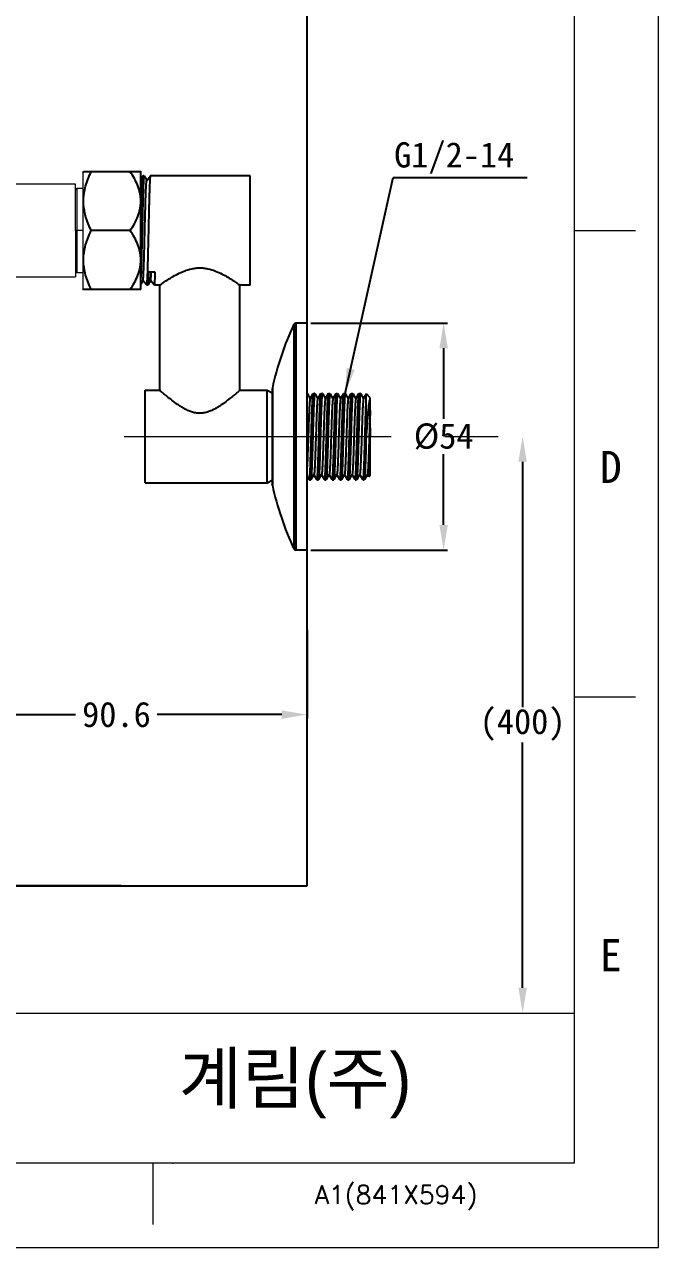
# Model space of a CAD drawing. Header units: millimetres. Extents: x 765 to 1606, y 133 to 728.
# Drawn here: x 1455.6 to 1606.3, y 133 to 423.9 of the extents above; entities that cross this region are included whole.
import ezdxf

# ---------------------------------------------------------------- set-up
doc = ezdxf.new("R2010")
doc.units = ezdxf.units.MM
doc.linetypes.add('CENTERX2', pattern=[101.6, 63.5, -12.7, 12.7, -12.7])
for name, color, linetype, lineweight in [('CENTER', 1, 'CENTERX2', 15), ('DIM', 3, 'Continuous', 9), ('FORM', 7, 'Continuous', 13)]:
    doc.layers.add(name, color=color, linetype=linetype, lineweight=lineweight)
doc.layers.add('TEXT', color=2, linetype='Continuous')
doc.layers.add('벽', color=2, linetype='Continuous')
doc.styles.add('ROMANS', font='romans')
doc.dimstyles.new('겸용-샤워욕조용1', dxfattribs={"dimscale": 0.6, "dimtxt": 10, "dimasz": 10, "dimexe": 1.5, "dimexo": 1.5, "dimgap": 2, "dimtad": 0, "dimtih": 1, "dimtoh": 1, "dimdec": 1, "dimdsep": 46, "dimtxsty": 'Standard', "dimcen": 2.5, "dimclrd": 5, "dimclre": 5, "dimclrt": 5, "dimadec": 1, "dimazin": 2, "dimtfac": 1, "dimtdec": 1, "dimtmove": 0, "dimatfit": 3, "dimfxl": 1.25, "dimarcsym": 0})

# ---------------------------------------------------------------- blocks, each defined once
blk = doc.blocks.new('*D34')
at = {"layer": 'Defpoints', "color": 0, "lineweight": 18, "transparency": 16777216}
for p in [(1522.81, 352.91), (1522.81, 298.91), (1555.27, 298.91)]:
    blk.add_point(p, dxfattribs=at)
at = {"layer": 'DIM', "color": 5, "lineweight": -2, "transparency": 16777216}
for p, q in [((1523.71, 352.91), (1556.17, 352.91)), ((1555.27, 346.91), (1555.27, 330.11)), ((1555.27, 304.91), (1555.27, 321.71)), ((1523.71, 298.91), (1556.17, 298.91))]:
    blk.add_line(p, q, dxfattribs=at)
at = {"layer": 'DIM', "color": 5, "lineweight": 18, "transparency": 16777216}
for points in [[(1554.27, 346.91), (1556.27, 346.91), (1555.27, 352.91)], [(1554.27, 304.91), (1556.27, 304.91), (1555.27, 298.91)]]:
    blk.add_solid(points, dxfattribs=at)
at = {"layer": 'DIM', "color": 5, "transparency": 16777216, "insert": (1555.27, 325.91), "char_height": 6, "attachment_point": 5}
blk.add_mtext('%%C54', dxfattribs=at)
blk = doc.blocks.new('*D77')
at = {"layer": 'Defpoints', "color": 0, "lineweight": 18, "transparency": 16777216}
for p in [(1432.21, 280.83), (1522.81, 280.83), (1522.81, 259.79)]:
    blk.add_point(p, dxfattribs=at)
at = {"layer": 'DIM', "color": 5, "lineweight": -2, "transparency": 16777216}
for p, q in [((1432.21, 279.93), (1432.21, 258.89)), ((1522.81, 279.93), (1522.81, 258.89)), ((1438.21, 259.79), (1467.81, 259.79)), ((1516.81, 259.79), (1487.21, 259.79))]:
    blk.add_line(p, q, dxfattribs=at)
at = {"layer": 'DIM', "color": 5, "lineweight": 18, "transparency": 16777216}
for points in [[(1438.21, 260.79), (1438.21, 258.79), (1432.21, 259.79)], [(1516.81, 260.79), (1516.81, 258.79), (1522.81, 259.79)]]:
    blk.add_solid(points, dxfattribs=at)
at = {"layer": 'DIM', "color": 5, "transparency": 16777216, "insert": (1477.51, 259.79), "char_height": 6, "attachment_point": 5}
blk.add_mtext('90.6', dxfattribs=at)
blk = doc.blocks.new('*D78')
at = {"layer": 'Defpoints', "color": 0, "lineweight": 18, "transparency": 16777216}
for p in [(1479.5, 495.16), (1253.98, 219.1), (1479.5, 219.1)]:
    blk.add_point(p, dxfattribs=at)
at = {"layer": 'DIM', "color": 5, "lineweight": -2, "transparency": 16777216}
for p, q in [((1478.6, 495.16), (1253.08, 495.16)), ((1253.98, 489.16), (1253.98, 361.33)), ((1253.98, 225.1), (1253.98, 352.93)), ((1478.6, 219.1), (1253.08, 219.1))]:
    blk.add_line(p, q, dxfattribs=at)
at = {"layer": 'DIM', "color": 5, "lineweight": 18, "transparency": 16777216}
for points in [[(1252.98, 489.16), (1254.98, 489.16), (1253.98, 495.16)], [(1252.98, 225.1), (1254.98, 225.1), (1253.98, 219.1)]]:
    blk.add_solid(points, dxfattribs=at)
at = {"layer": 'DIM', "color": 5, "transparency": 16777216, "insert": (1253.98, 357.13), "char_height": 6, "attachment_point": 5}
blk.add_mtext('(1600)', dxfattribs=at)
blk = doc.blocks.new('*D79')
at = {"layer": 'Defpoints', "color": 0, "lineweight": 18, "transparency": 16777216}
for p in [(1574.03, 325.91), (1574.03, 188.82), (1574.03, 188.82)]:
    blk.add_point(p, dxfattribs=at)
at = {"layer": 'DIM', "color": 5, "lineweight": -2, "transparency": 16777216}
for p, q in [((1574.03, 319.91), (1574.03, 261.56)), ((1574.03, 194.82), (1574.03, 253.16))]:
    blk.add_line(p, q, dxfattribs=at)
at = {"layer": 'DIM', "color": 5, "lineweight": 18, "transparency": 16777216}
for points in [[(1573.03, 319.91), (1575.03, 319.91), (1574.03, 325.91)], [(1573.03, 194.82), (1575.03, 194.82), (1574.03, 188.82)]]:
    blk.add_solid(points, dxfattribs=at)
at = {"layer": 'DIM', "color": 5, "transparency": 16777216, "insert": (1574.03, 257.36), "char_height": 6, "attachment_point": 5}
blk.add_mtext('(400)', dxfattribs=at)

msp = doc.modelspace()

# ---------------------------------------------------------------- linework, layer by layer
at = {"linetype": 'Continuous'}
for p, q in [((1469.51, 388.71), (1469.69, 388.92)), ((1483.31, 388.91), (1469.68, 388.91)), ((1483.29, 388.92), (1483.31, 388.9)), ((1483.31, 360.91), (1483.31, 388.9)), ((1483.31, 387.31), (1483.81, 387.9)), ((1483.81, 387.9), (1483.82, 387.91)), ((1484.06, 387.91), (1483.82, 387.91)), ((1484.07, 387.9), (1484.06, 387.91)), ((1484.07, 387.9), (1484.71, 386.8)), ((1484.69, 386.79), (1485.63, 387.9)), ((1485.63, 387.9), (1485.63, 387.91)), ((1509.31, 387.91), (1485.63, 387.91)), ((1509.31, 361.91), (1509.31, 387.91)), ((1480.77, 374.91), (1471.52, 374.91)), ((1486.74, 365), (1485.17, 365)), ((1469.51, 361.1), (1469.69, 360.89)), ((1483.31, 360.91), (1469.68, 360.91)), ((1483.29, 360.89), (1483.31, 360.91)), ((1483.81, 363.03), (1483.31, 362.17)), ((1484.72, 361.91), (1483.8, 363.01)), ((1484.72, 361.91), (1484.73, 361.91)), ((1484.97, 361.91), (1484.73, 361.91)), ((1484.98, 361.92), (1484.97, 361.91)), ((1485.62, 363.03), (1484.98, 361.92)), ((1486.53, 361.91), (1485.61, 363.01)), ((1486.53, 361.91), (1486.54, 361.91)), ((1487.81, 361.91), (1486.54, 361.91)), ((1487.81, 336.91), (1487.81, 361.91)), ((1506.81, 336.91), (1506.81, 361.91)), ((1509.31, 361.91), (1506.81, 361.91)), ((1519.68, 352.62), (1519.68, 299.19)), ((1520.13, 352.91), (1520.13, 298.91)), ((1522.81, 352.91), (1520.13, 352.91)), ((1522.81, 298.91), (1522.81, 352.91)), ((1514.56, 337.47), (1514.54, 337.26)), ((1514.56, 337.47), (1514.56, 314.34)), ((1484.31, 314.91), (1484.31, 336.91)), ((1484.31, 336.91), (1487.81, 336.91)), ((1506.81, 336.91), (1513.31, 336.91)), ((1513.31, 314.91), (1513.31, 336.91)), ((1513.31, 336.91), (1514.54, 336.29)), ((1514.54, 337.22), (1514.54, 314.59)), ((1522.81, 336.14), (1523.53, 334.9)), ((1523.52, 334.87), (1524.25, 336.14)), ((1524.25, 336.14), (1524.27, 336.16)), ((1524.27, 336.16), (1524.61, 336.16)), ((1524.63, 336.14), (1524.61, 336.16)), ((1524.63, 336.14), (1525.35, 334.9)), ((1525.33, 334.87), (1526.07, 336.14)), ((1526.07, 336.14), (1526.08, 336.16)), ((1526.08, 336.16), (1526.43, 336.16)), ((1526.44, 336.14), (1526.43, 336.16)), ((1526.44, 336.14), (1527.16, 334.9)), ((1527.14, 334.87), (1527.88, 336.14)), ((1527.88, 336.14), (1527.89, 336.16)), ((1527.89, 336.16), (1528.24, 336.16)), ((1528.25, 336.14), (1528.24, 336.16)), ((1528.25, 336.14), (1528.97, 334.9)), ((1528.96, 334.87), (1529.69, 336.14)), ((1529.69, 336.14), (1529.71, 336.16)), ((1529.71, 336.16), (1530.05, 336.16)), ((1530.07, 336.14), (1530.05, 336.16)), ((1530.07, 336.14), (1530.79, 334.9)), ((1530.77, 334.87), (1531.51, 336.14)), ((1531.51, 336.14), (1531.52, 336.16)), ((1531.52, 336.16), (1531.87, 336.16)), ((1531.88, 336.14), (1531.87, 336.16)), ((1531.88, 336.14), (1532.6, 334.9)), ((1532.59, 334.87), (1533.32, 336.14)), ((1533.32, 336.14), (1533.34, 336.16)), ((1533.34, 336.16), (1533.68, 336.16)), ((1533.7, 336.14), (1533.68, 336.16)), ((1533.7, 336.14), (1534.42, 334.9)), ((1534.4, 334.87), (1535.14, 336.14)), ((1535.14, 336.14), (1535.15, 336.16)), ((1535.15, 336.16), (1535.5, 336.16)), ((1535.51, 336.14), (1535.5, 336.16)), ((1535.51, 336.14), (1536.23, 334.9)), ((1536.21, 334.87), (1536.9, 336.06)), ((1536.81, 334.77), (1536.81, 324.32)), ((1536.9, 336.06), (1536.91, 336.06)), ((1537.81, 335.16), (1536.91, 336.06)), ((1537.81, 316.66), (1537.81, 335.16)), ((1484.31, 314.91), (1513.31, 314.91)), ((1513.31, 314.91), (1514.54, 315.52)), ((1514.56, 314.34), (1514.54, 314.56)), ((1523.34, 315.67), (1522.81, 316.59)), ((1523.34, 315.67), (1523.36, 315.66)), ((1523.36, 315.66), (1523.71, 315.66)), ((1523.72, 315.67), (1523.71, 315.66)), ((1524.46, 316.94), (1523.72, 315.67)), ((1525.16, 315.67), (1524.44, 316.91)), ((1525.16, 315.67), (1525.17, 315.66)), ((1525.17, 315.66), (1525.52, 315.66)), ((1525.53, 315.67), (1525.52, 315.66)), ((1526.27, 316.94), (1525.53, 315.67)), ((1526.97, 315.67), (1526.25, 316.91)), ((1526.97, 315.67), (1526.99, 315.66)), ((1526.99, 315.66), (1527.33, 315.66)), ((1527.35, 315.67), (1527.33, 315.66)), ((1528.08, 316.94), (1527.35, 315.67)), ((1528.79, 315.67), (1528.07, 316.91)), ((1528.79, 315.67), (1528.8, 315.66)), ((1528.8, 315.66), (1529.15, 315.66)), ((1529.16, 315.67), (1529.15, 315.66)), ((1529.9, 316.94), (1529.16, 315.67)), ((1530.6, 315.67), (1529.88, 316.91)), ((1530.6, 315.67), (1530.61, 315.66)), ((1530.61, 315.66), (1530.96, 315.66)), ((1530.98, 315.67), (1530.96, 315.66)), ((1531.71, 316.94), (1530.98, 315.67)), ((1532.41, 315.67), (1531.69, 316.91)), ((1532.41, 315.67), (1532.43, 315.66)), ((1532.43, 315.66), (1532.78, 315.66)), ((1532.79, 315.67), (1532.78, 315.66)), ((1533.53, 316.94), (1532.79, 315.67)), ((1534.23, 315.67), (1533.51, 316.91)), ((1534.23, 315.67), (1534.24, 315.66)), ((1534.24, 315.66), (1534.59, 315.66)), ((1534.6, 315.67), (1534.59, 315.66)), ((1535.34, 316.94), (1534.6, 315.67)), ((1536.04, 315.67), (1535.32, 316.91)), ((1536.06, 315.66), (1536.04, 315.67)), ((1536.06, 315.66), (1536.4, 315.66)), ((1536.42, 315.67), (1536.4, 315.66)), ((1537.15, 316.94), (1536.42, 315.67)), ((1537.47, 316.33), (1537.14, 316.91)), ((1537.48, 316.33), (1537.47, 316.33)), ((1537.81, 316.66), (1537.48, 316.33)), ((1522.81, 298.91), (1520.13, 298.91))]:
    msp.add_line(p, q, dxfattribs=at)
at = {"lineweight": 18}
msp.add_line((1469.51, 388.71), (1469.51, 361.1), dxfattribs=at)
at = {"linetype": 'Continuous', "lineweight": 18}
for p, q in [((1467.81, 385.91), (1448.44, 385.91)), ((1467.81, 374.91), (1467.81, 385.91)), ((1469.51, 384.91), (1468.11, 384.91)), ((1467.81, 374.91), (1467.81, 363.91)), ((1448.54, 363.91), (1467.81, 363.91)), ((1468.11, 364.91), (1469.51, 364.91))]:
    msp.add_line(p, q, dxfattribs=at)
at = {"linetype": 'Continuous', "lineweight": 13}
for p, q in [((1468.11, 384.91), (1468.11, 374.96)), ((1468.11, 374.91), (1467.81, 374.91)), ((1468.11, 374.96), (1468.11, 374.91)), ((1469.51, 374.91), (1468.11, 374.91)), ((1468.11, 374.91), (1468.11, 364.91))]:
    msp.add_line(p, q, dxfattribs=at)
at = {"linetype": 'Continuous', "lineweight": 18}
for centre, start, end in [((1468.11, 384.61), 90, 180), ((1468.11, 365.21), 180, 270)]:
    msp.add_arc(centre, 0.3, start, end, dxfattribs=at)
at = {"linetype": 'Continuous'}
for centre, radius, start, end in [((1584.54, 322.29), 71.6, 154.9417, 167.7627), ((1520.13, 352.41), 0.5, 90, 154.9417), ((1584.54, 329.52), 71.6, 192.2373, 205.0583), ((1520.13, 299.41), 0.5, 205.0583, 270)]:
    msp.add_arc(centre, radius, start, end, dxfattribs=at)
for points, knots in [([(1471.52, 374.91), (1471.25, 375.46), (1470.75, 376.58), (1470.15, 378.31), (1469.77, 380.09), (1469.63, 381.91), (1469.77, 383.72), (1470.15, 385.5), (1470.75, 387.23), (1471.25, 388.35), (1471.52, 388.91)], [0, 0, 0, 0, 0.1264, 0.251772, 0.376187, 0.5, 0.623813, 0.748228, 0.873599, 1, 1, 1, 1]), ([(1480.77, 374.91), (1481.13, 375.44), (1481.8, 376.52), (1482.62, 378.24), (1483.08, 379.74), (1483.28, 380.98), (1483.32, 381.91), (1483.28, 382.84), (1483.08, 384.07), (1482.62, 385.57), (1481.8, 387.29), (1481.13, 388.37), (1480.77, 388.91)], [0, 0, 0, 0, 0.127249, 0.252923, 0.376955, 0.438557, 0.5, 0.561443, 0.623045, 0.747077, 0.872751, 1, 1, 1, 1]), ([(1483.37, 374.91), (1483.38, 375.74), (1483.42, 377.37), (1483.47, 379.38), (1483.5, 380.92), (1483.53, 382), (1483.56, 383.01), (1483.59, 383.95), (1483.62, 384.8), (1483.64, 385.56), (1483.67, 386.22), (1483.69, 386.71), (1483.71, 387.04), (1483.73, 387.25), (1483.74, 387.43), (1483.75, 387.58), (1483.77, 387.71), (1483.78, 387.8), (1483.79, 387.86), (1483.8, 387.89), (1483.81, 387.9), (1483.81, 387.9)], [0, 0, 0, 0, 0.191766, 0.3764, 0.463891, 0.547066, 0.625151, 0.69742, 0.763204, 0.821888, 0.872929, 0.915857, 0.93415, 0.950275, 0.964194, 0.975875, 0.985298, 0.992448, 0.997325, 0.998927, 1, 1, 1, 1]), ([(1484.06, 387.91), (1484.06, 387.91), (1484.05, 387.9), (1484.04, 387.88), (1484.03, 387.83), (1484.02, 387.75), (1484, 387.65), (1483.99, 387.51), (1483.97, 387.34), (1483.96, 387.14), (1483.95, 386.91), (1483.93, 386.65), (1483.91, 386.25), (1483.89, 385.68), (1483.86, 384.92), (1483.83, 384.07), (1483.8, 383.13), (1483.78, 382.1), (1483.75, 381.01), (1483.71, 379.45), (1483.66, 377.41), (1483.63, 375.75), (1483.61, 374.91)], [0, 0, 0, 0, 0.000622, 0.001676, 0.005443, 0.01154, 0.019991, 0.030785, 0.043902, 0.059316, 0.076989, 0.096882, 0.118947, 0.169376, 0.227796, 0.293647, 0.366293, 0.445038, 0.529123, 0.617742, 0.805123, 1, 1, 1, 1]), ([(1485.18, 374.91), (1485.2, 375.74), (1485.23, 377.37), (1485.28, 379.38), (1485.32, 380.92), (1485.35, 382), (1485.37, 383.01), (1485.4, 383.95), (1485.43, 384.8), (1485.46, 385.56), (1485.48, 386.22), (1485.51, 386.71), (1485.53, 387.04), (1485.54, 387.25), (1485.55, 387.43), (1485.57, 387.58), (1485.58, 387.71), (1485.6, 387.8), (1485.61, 387.86), (1485.62, 387.89), (1485.62, 387.9), (1485.63, 387.9)], [0, 0, 0, 0, 0.191766, 0.376402, 0.463893, 0.547067, 0.625151, 0.697421, 0.763205, 0.82189, 0.872931, 0.915859, 0.934152, 0.950276, 0.964195, 0.975876, 0.985299, 0.992448, 0.997325, 0.998928, 1, 1, 1, 1]), ([(1483.81, 363.03), (1483.81, 363.04), (1483.82, 363.07), (1483.84, 363.14), (1483.85, 363.23), (1483.86, 363.35), (1483.88, 363.49), (1483.9, 363.74), (1483.92, 364.11), (1483.95, 364.63), (1483.97, 365.24), (1484, 365.95), (1484.03, 366.73), (1484.06, 367.59), (1484.09, 368.86), (1484.14, 370.58), (1484.2, 372.74), (1484.25, 374.98), (1484.3, 377.22), (1484.35, 379.05), (1484.39, 380.45), (1484.42, 381.42), (1484.44, 382.34), (1484.47, 383.19), (1484.5, 383.97), (1484.52, 384.66), (1484.55, 385.26), (1484.58, 385.7), (1484.6, 386), (1484.61, 386.19), (1484.62, 386.36), (1484.64, 386.5), (1484.65, 386.61), (1484.66, 386.69), (1484.67, 386.75), (1484.68, 386.78), (1484.69, 386.79), (1484.69, 386.79)], [0, 0, 0, 0, 0.001686, 0.004474, 0.008384, 0.013415, 0.019558, 0.026802, 0.044526, 0.066431, 0.092316, 0.121947, 0.15505, 0.191323, 0.230433, 0.315701, 0.407727, 0.503133, 0.59842, 0.690089, 0.733508, 0.774779, 0.813522, 0.849381, 0.882028, 0.911162, 0.936517, 0.957862, 0.966967, 0.975001, 0.981947, 0.987787, 0.992512, 0.996116, 0.9986, 0.99943, 1, 1, 1, 1]), ([(1471.52, 360.91), (1471.25, 361.46), (1470.75, 362.58), (1470.15, 364.31), (1469.77, 366.09), (1469.63, 367.91), (1469.77, 369.72), (1470.15, 371.5), (1470.75, 373.23), (1471.25, 374.35), (1471.52, 374.91)], [0, 0, 0, 0, 0.126401, 0.251772, 0.376188, 0.5, 0.623813, 0.748228, 0.8736, 1, 1, 1, 1]), ([(1480.77, 360.91), (1481.13, 361.44), (1481.8, 362.52), (1482.62, 364.24), (1483.08, 365.74), (1483.28, 366.98), (1483.32, 367.91), (1483.28, 368.84), (1483.08, 370.07), (1482.62, 371.57), (1481.8, 373.29), (1481.13, 374.37), (1480.77, 374.91)], [0, 0, 0, 0, 0.127249, 0.252923, 0.376955, 0.438557, 0.5, 0.561443, 0.623045, 0.747077, 0.872751, 1, 1, 1, 1]), ([(1483.31, 372.49), (1483.32, 372.69), (1483.33, 373.5), (1483.35, 374.3), (1483.37, 374.91)], [0, 0, 0, 0, 0.248122, 1, 1, 1, 1]), ([(1483.61, 374.91), (1483.58, 373.81), (1483.54, 371.69), (1483.46, 368.69), (1483.39, 366.09), (1483.34, 364.51), (1483.31, 363.82)], [0, 0, 0, 0, 0.296087, 0.572996, 0.812807, 1, 1, 1, 1]), ([(1484.73, 361.91), (1484.73, 361.91), (1484.74, 361.91), (1484.75, 361.93), (1484.76, 361.98), (1484.77, 362.06), (1484.78, 362.17), (1484.8, 362.31), (1484.81, 362.48), (1484.83, 362.68), (1484.84, 362.9), (1484.85, 363.16), (1484.87, 363.56), (1484.9, 364.13), (1484.93, 364.89), (1484.95, 365.74), (1484.98, 366.68), (1485.01, 367.71), (1485.04, 368.8), (1485.08, 370.36), (1485.12, 372.4), (1485.16, 374.06), (1485.18, 374.91)], [0, 0, 0, 0, 0.000622, 0.001676, 0.005443, 0.01154, 0.019991, 0.030785, 0.043903, 0.059317, 0.076991, 0.096883, 0.118948, 0.169377, 0.227797, 0.293647, 0.366293, 0.445038, 0.529124, 0.617744, 0.805124, 1, 1, 1, 1]), ([(1485.17, 365), (1485.16, 364.78), (1485.15, 364.36), (1485.12, 363.77), (1485.1, 363.25), (1485.08, 362.82), (1485.06, 362.51), (1485.04, 362.31), (1485.03, 362.19), (1485.02, 362.09), (1485, 362.01), (1484.99, 361.95), (1484.98, 361.93), (1484.98, 361.92)], [0, 0, 0, 0, 0.215269, 0.406999, 0.573701, 0.714281, 0.827811, 0.874179, 0.913516, 0.945772, 0.970911, 0.988941, 1, 1, 1, 1]), ([(1485.62, 363.03), (1485.62, 363.03), (1485.63, 363.05), (1485.64, 363.09), (1485.65, 363.14), (1485.67, 363.24), (1485.68, 363.39), (1485.7, 363.61), (1485.72, 363.88), (1485.74, 364.21), (1485.76, 364.58), (1485.77, 364.84), (1485.78, 364.99)], [0, 0, 0, 0, 0.013035, 0.032635, 0.058959, 0.092038, 0.178415, 0.291545, 0.430925, 0.595954, 0.785912, 1, 1, 1, 1]), ([(1486.54, 361.91), (1486.54, 361.91), (1486.55, 361.91), (1486.56, 361.93), (1486.57, 361.96), (1486.58, 362.03), (1486.59, 362.12), (1486.61, 362.23), (1486.62, 362.37), (1486.63, 362.53), (1486.65, 362.79), (1486.67, 363.18), (1486.69, 363.71), (1486.72, 364.33), (1486.74, 364.77), (1486.74, 365)], [0, 0, 0, 0, 0.002281, 0.005945, 0.018762, 0.039389, 0.067941, 0.104405, 0.148734, 0.200863, 0.260694, 0.402981, 0.574541, 0.774115, 1, 1, 1, 1]), ([(1487.81, 361.91), (1488.07, 362.09), (1488.62, 362.49), (1489.55, 363.12), (1490.68, 363.84), (1492.05, 364.61), (1493.63, 365.34), (1495.09, 365.79), (1496.34, 366), (1497.31, 366.05), (1498.28, 366), (1499.54, 365.79), (1501, 365.34), (1502.57, 364.61), (1503.94, 363.84), (1505.07, 363.12), (1506.01, 362.49), (1506.56, 362.09), (1506.81, 361.91)], [0, 0, 0, 0, 0.04496, 0.096206, 0.161207, 0.236479, 0.319425, 0.407999, 0.453768, 0.5, 0.546232, 0.592001, 0.680575, 0.763521, 0.838793, 0.903794, 0.95504, 1, 1, 1, 1]), ([(1506.81, 336.91), (1506.54, 336.67), (1505.98, 336.19), (1505.02, 335.4), (1503.89, 334.49), (1502.8, 333.69), (1501.82, 333.05), (1501.03, 332.57), (1500.18, 332.13), (1499.27, 331.77), (1498.47, 331.56), (1497.81, 331.47), (1497.31, 331.44), (1496.81, 331.47), (1496.15, 331.56), (1495.35, 331.77), (1494.45, 332.13), (1493.6, 332.57), (1492.8, 333.05), (1491.83, 333.69), (1490.74, 334.49), (1489.6, 335.4), (1488.65, 336.19), (1488.08, 336.67), (1487.81, 336.91)], [0, 0, 0, 0, 0.04753, 0.100639, 0.166818, 0.242187, 0.282434, 0.324038, 0.366795, 0.410524, 0.455017, 0.477477, 0.5, 0.522523, 0.544983, 0.589476, 0.633206, 0.675963, 0.717566, 0.757813, 0.833182, 0.899361, 0.95247, 1, 1, 1, 1]), ([(1523.52, 334.87), (1523.51, 334.86), (1523.5, 334.84), (1523.49, 334.78), (1523.47, 334.67), (1523.45, 334.51), (1523.43, 334.29), (1523.4, 334.03), (1523.38, 333.71), (1523.36, 333.36), (1523.33, 332.8), (1523.29, 332), (1523.25, 330.94), (1523.21, 329.77), (1523.16, 328.51), (1523.12, 327.18), (1523.08, 325.83), (1523.03, 324.48), (1522.98, 322.77), (1522.91, 320.86), (1522.85, 319.4), (1522.81, 318.75)], [0, 0, 0, 0, 0.001722, 0.004202, 0.011492, 0.021903, 0.035389, 0.051884, 0.071293, 0.093508, 0.118402, 0.175637, 0.241679, 0.315001, 0.393908, 0.476574, 0.561084, 0.645482, 0.727814, 0.878748, 1, 1, 1, 1]), ([(1523.81, 325.91), (1523.83, 326.55), (1523.87, 327.82), (1523.92, 329.67), (1523.97, 331.13), (1524, 332.22), (1524.03, 332.95), (1524.06, 333.62), (1524.09, 334.23), (1524.11, 334.75), (1524.14, 335.2), (1524.16, 335.52), (1524.18, 335.73), (1524.2, 335.86), (1524.21, 335.96), (1524.22, 336.04), (1524.24, 336.1), (1524.25, 336.13), (1524.25, 336.14)], [0, 0, 0, 0, 0.189142, 0.371451, 0.540374, 0.617885, 0.689815, 0.755519, 0.814399, 0.865927, 0.909643, 0.945155, 0.959738, 0.972162, 0.982403, 0.99045, 0.996304, 1, 1, 1, 1]), ([(1524.61, 336.16), (1524.61, 336.16), (1524.6, 336.14), (1524.59, 336.13), (1524.58, 336.09), (1524.57, 336.04), (1524.55, 335.95), (1524.54, 335.84), (1524.52, 335.65), (1524.5, 335.34), (1524.47, 334.92), (1524.44, 334.4), (1524.41, 333.8), (1524.38, 333.13), (1524.36, 332.39), (1524.33, 331.58), (1524.3, 330.72), (1524.26, 329.49), (1524.21, 327.88), (1524.18, 326.57), (1524.16, 325.91)], [0, 0, 0, 0, 0.001831, 0.003485, 0.005699, 0.011855, 0.020344, 0.031165, 0.044305, 0.077414, 0.119381, 0.169804, 0.228211, 0.294037, 0.366652, 0.445356, 0.529396, 0.617968, 0.805239, 1, 1, 1, 1]), ([(1525.33, 334.87), (1525.32, 334.86), (1525.31, 334.83), (1525.3, 334.78), (1525.29, 334.7), (1525.27, 334.57), (1525.24, 334.35), (1525.22, 334.03), (1525.19, 333.63), (1525.16, 333.17), (1525.14, 332.64), (1525.11, 332.06), (1525.08, 331.41), (1525.05, 330.46), (1525, 329.19), (1524.95, 327.58), (1524.89, 325.91), (1524.84, 324.24), (1524.79, 322.62), (1524.74, 321.35), (1524.7, 320.4), (1524.67, 319.75), (1524.65, 319.17), (1524.62, 318.64), (1524.59, 318.18), (1524.57, 317.78), (1524.54, 317.46), (1524.52, 317.24), (1524.5, 317.11), (1524.48, 317.03), (1524.47, 316.98), (1524.46, 316.95), (1524.46, 316.94)], [0, 0, 0, 0, 0.002023, 0.005107, 0.009275, 0.014527, 0.028249, 0.046176, 0.068154, 0.09399, 0.123458, 0.156291, 0.192202, 0.230865, 0.315051, 0.405843, 0.5, 0.594156, 0.684948, 0.769134, 0.807798, 0.843707, 0.876542, 0.906009, 0.931845, 0.953824, 0.971749, 0.985473, 0.990724, 0.994891, 0.997977, 1, 1, 1, 1]), ([(1525.63, 325.91), (1525.64, 326.55), (1525.68, 327.82), (1525.73, 329.67), (1525.78, 331.13), (1525.82, 332.22), (1525.84, 332.95), (1525.87, 333.62), (1525.9, 334.23), (1525.93, 334.75), (1525.95, 335.2), (1525.98, 335.52), (1526, 335.73), (1526.01, 335.86), (1526.02, 335.96), (1526.04, 336.04), (1526.05, 336.1), (1526.06, 336.13), (1526.07, 336.14)], [0, 0, 0, 0, 0.189142, 0.371454, 0.540379, 0.617889, 0.689819, 0.755522, 0.814402, 0.86593, 0.909646, 0.945157, 0.959739, 0.972164, 0.982404, 0.990451, 0.996304, 1, 1, 1, 1]), ([(1526.43, 336.16), (1526.42, 336.16), (1526.41, 336.14), (1526.4, 336.13), (1526.39, 336.09), (1526.38, 336.04), (1526.37, 335.95), (1526.35, 335.84), (1526.33, 335.65), (1526.31, 335.34), (1526.28, 334.92), (1526.25, 334.4), (1526.23, 333.8), (1526.2, 333.13), (1526.17, 332.39), (1526.14, 331.58), (1526.11, 330.72), (1526.08, 329.49), (1526.03, 327.88), (1525.99, 326.57), (1525.97, 325.91)], [0, 0, 0, 0, 0.001832, 0.003485, 0.005699, 0.011856, 0.020345, 0.031166, 0.044305, 0.077415, 0.119381, 0.169804, 0.22821, 0.294035, 0.366648, 0.445352, 0.529393, 0.617966, 0.805239, 1, 1, 1, 1]), ([(1527.14, 334.87), (1527.14, 334.86), (1527.13, 334.83), (1527.11, 334.78), (1527.1, 334.7), (1527.08, 334.57), (1527.06, 334.35), (1527.03, 334.03), (1527.01, 333.63), (1526.98, 333.17), (1526.95, 332.64), (1526.92, 332.06), (1526.9, 331.41), (1526.86, 330.46), (1526.81, 329.19), (1526.76, 327.58), (1526.71, 325.91), (1526.65, 324.24), (1526.6, 322.62), (1526.55, 321.35), (1526.52, 320.4), (1526.49, 319.75), (1526.46, 319.17), (1526.43, 318.64), (1526.41, 318.18), (1526.38, 317.78), (1526.35, 317.46), (1526.33, 317.24), (1526.31, 317.11), (1526.3, 317.03), (1526.29, 316.98), (1526.28, 316.95), (1526.27, 316.94)], [0, 0, 0, 0, 0.002024, 0.005109, 0.009276, 0.014527, 0.028251, 0.046177, 0.068155, 0.093992, 0.123458, 0.156293, 0.192202, 0.230866, 0.315052, 0.405844, 0.500001, 0.594157, 0.684949, 0.769135, 0.807798, 0.843708, 0.876543, 0.906009, 0.931846, 0.953823, 0.971751, 0.985473, 0.990725, 0.994893, 0.997977, 1, 1, 1, 1]), ([(1527.44, 325.91), (1527.46, 326.55), (1527.49, 327.82), (1527.55, 329.67), (1527.59, 331.13), (1527.63, 332.22), (1527.66, 332.95), (1527.69, 333.62), (1527.71, 334.23), (1527.74, 334.75), (1527.77, 335.2), (1527.79, 335.52), (1527.81, 335.73), (1527.82, 335.86), (1527.84, 335.96), (1527.85, 336.04), (1527.86, 336.1), (1527.87, 336.13), (1527.88, 336.14)], [0, 0, 0, 0, 0.189143, 0.371457, 0.540385, 0.617895, 0.689823, 0.755525, 0.814404, 0.865932, 0.909647, 0.945158, 0.95974, 0.972164, 0.982405, 0.990451, 0.996304, 1, 1, 1, 1]), ([(1528.24, 336.16), (1528.23, 336.16), (1528.23, 336.14), (1528.22, 336.13), (1528.21, 336.09), (1528.2, 336.04), (1528.18, 335.95), (1528.17, 335.84), (1528.15, 335.65), (1528.12, 335.35), (1528.1, 334.92), (1528.07, 334.4), (1528.04, 333.8), (1528.01, 333.13), (1527.98, 332.39), (1527.96, 331.58), (1527.93, 330.72), (1527.89, 329.49), (1527.84, 327.88), (1527.81, 326.57), (1527.79, 325.91)], [0, 0, 0, 0, 0.001829, 0.003482, 0.005694, 0.011848, 0.020334, 0.031153, 0.04429, 0.077396, 0.11936, 0.169781, 0.228185, 0.294009, 0.366622, 0.445328, 0.529371, 0.617948, 0.805229, 1, 1, 1, 1]), ([(1528.96, 334.87), (1528.95, 334.86), (1528.95, 334.84), (1528.93, 334.79), (1528.91, 334.69), (1528.89, 334.53), (1528.87, 334.33), (1528.85, 334.08), (1528.83, 333.79), (1528.81, 333.46), (1528.78, 332.94), (1528.74, 332.2), (1528.7, 331.21), (1528.66, 330.11), (1528.62, 328.92), (1528.58, 327.66), (1528.52, 325.94), (1528.45, 323.83), (1528.37, 321.47), (1528.31, 319.98), (1528.28, 319.3)], [0, 0, 0, 0, 0.001697, 0.004117, 0.011185, 0.021233, 0.034225, 0.050104, 0.068783, 0.090171, 0.114152, 0.169374, 0.233276, 0.304497, 0.381517, 0.462694, 0.546294, 0.713608, 0.869247, 1, 1, 1, 1]), ([(1529.25, 325.91), (1529.27, 326.55), (1529.31, 327.82), (1529.36, 329.67), (1529.41, 331.13), (1529.45, 332.22), (1529.47, 332.95), (1529.5, 333.62), (1529.53, 334.23), (1529.55, 334.75), (1529.58, 335.2), (1529.6, 335.52), (1529.62, 335.73), (1529.64, 335.86), (1529.65, 335.96), (1529.66, 336.04), (1529.68, 336.1), (1529.69, 336.13), (1529.69, 336.14)], [0, 0, 0, 0, 0.189144, 0.371459, 0.540387, 0.617897, 0.689825, 0.755525, 0.814404, 0.865931, 0.909646, 0.945157, 0.95974, 0.972164, 0.982404, 0.990451, 0.996304, 1, 1, 1, 1]), ([(1530.05, 336.16), (1530.05, 336.16), (1530.04, 336.14), (1530.03, 336.13), (1530.02, 336.09), (1530.01, 336.04), (1530, 335.95), (1529.98, 335.84), (1529.96, 335.65), (1529.94, 335.35), (1529.91, 334.92), (1529.88, 334.4), (1529.85, 333.8), (1529.83, 333.13), (1529.8, 332.39), (1529.77, 331.58), (1529.74, 330.72), (1529.7, 329.49), (1529.66, 327.88), (1529.62, 326.57), (1529.6, 325.91)], [0, 0, 0, 0, 0.001827, 0.003477, 0.005687, 0.011838, 0.020322, 0.031137, 0.044272, 0.077374, 0.119335, 0.169754, 0.228157, 0.29398, 0.366596, 0.445305, 0.529352, 0.617932, 0.805221, 1, 1, 1, 1]), ([(1530.77, 334.87), (1530.77, 334.86), (1530.76, 334.83), (1530.74, 334.78), (1530.73, 334.7), (1530.71, 334.57), (1530.69, 334.35), (1530.66, 334.03), (1530.63, 333.63), (1530.61, 333.17), (1530.58, 332.64), (1530.55, 332.06), (1530.52, 331.41), (1530.49, 330.46), (1530.44, 329.19), (1530.39, 327.58), (1530.33, 325.91), (1530.28, 324.24), (1530.23, 322.62), (1530.18, 321.35), (1530.14, 320.4), (1530.12, 319.75), (1530.09, 319.17), (1530.06, 318.64), (1530.04, 318.18), (1530.01, 317.78), (1529.98, 317.46), (1529.96, 317.24), (1529.94, 317.11), (1529.93, 317.03), (1529.91, 316.98), (1529.9, 316.95), (1529.9, 316.94)], [0, 0, 0, 0, 0.002023, 0.005109, 0.009276, 0.014527, 0.028251, 0.046176, 0.068155, 0.093991, 0.123458, 0.156292, 0.192202, 0.230866, 0.315052, 0.405844, 0.5, 0.594157, 0.684949, 0.769135, 0.807798, 0.843709, 0.876542, 0.90601, 0.931846, 0.953824, 0.97175, 0.985473, 0.990724, 0.994893, 0.997977, 1, 1, 1, 1]), ([(1531.07, 325.91), (1531.09, 326.55), (1531.12, 327.82), (1531.18, 329.67), (1531.22, 331.13), (1531.26, 332.22), (1531.29, 332.95), (1531.31, 333.62), (1531.34, 334.23), (1531.37, 334.75), (1531.4, 335.2), (1531.42, 335.52), (1531.44, 335.73), (1531.45, 335.86), (1531.46, 335.96), (1531.48, 336.04), (1531.49, 336.1), (1531.5, 336.13), (1531.51, 336.14)], [0, 0, 0, 0, 0.189142, 0.371455, 0.540383, 0.617895, 0.689823, 0.755524, 0.814402, 0.865928, 0.909644, 0.945156, 0.959739, 0.972163, 0.982404, 0.990451, 0.996304, 1, 1, 1, 1]), ([(1531.87, 336.16), (1531.86, 336.16), (1531.85, 336.14), (1531.85, 336.13), (1531.84, 336.09), (1531.82, 336.04), (1531.81, 335.95), (1531.8, 335.84), (1531.78, 335.65), (1531.75, 335.35), (1531.72, 334.92), (1531.7, 334.4), (1531.67, 333.8), (1531.64, 333.13), (1531.61, 332.39), (1531.58, 331.58), (1531.56, 330.72), (1531.52, 329.49), (1531.47, 327.88), (1531.43, 326.57), (1531.41, 325.91)], [0, 0, 0, 0, 0.001827, 0.003478, 0.005688, 0.011839, 0.020324, 0.03114, 0.044275, 0.077379, 0.119339, 0.169759, 0.228162, 0.293987, 0.366604, 0.445313, 0.529359, 0.617939, 0.805223, 1, 1, 1, 1]), ([(1532.59, 334.87), (1532.58, 334.86), (1532.57, 334.83), (1532.56, 334.78), (1532.54, 334.7), (1532.52, 334.57), (1532.5, 334.35), (1532.47, 334.03), (1532.45, 333.63), (1532.42, 333.17), (1532.39, 332.64), (1532.34, 331.58), (1532.28, 329.89), (1532.2, 327.55), (1532.14, 325.48), (1532.08, 323.81), (1532.04, 322.61), (1532, 321.47), (1531.96, 320.42), (1531.92, 319.48), (1531.88, 318.77), (1531.86, 318.28), (1531.84, 317.96), (1531.82, 317.69), (1531.8, 317.45), (1531.78, 317.26), (1531.76, 317.12), (1531.74, 317.02), (1531.72, 316.97), (1531.72, 316.95), (1531.71, 316.94)], [0, 0, 0, 0, 0.002024, 0.005108, 0.009275, 0.014527, 0.02825, 0.046177, 0.068154, 0.093991, 0.123457, 0.156292, 0.271937, 0.405843, 0.547289, 0.617298, 0.684948, 0.748876, 0.807797, 0.860527, 0.906007, 0.925739, 0.943328, 0.95869, 0.971749, 0.982442, 0.990724, 0.996566, 0.998578, 1, 1, 1, 1]), ([(1532.88, 325.91), (1532.9, 326.55), (1532.94, 327.82), (1532.99, 329.67), (1533.04, 331.13), (1533.07, 332.22), (1533.1, 332.95), (1533.13, 333.62), (1533.16, 334.23), (1533.18, 334.75), (1533.21, 335.2), (1533.23, 335.52), (1533.25, 335.73), (1533.27, 335.86), (1533.28, 335.96), (1533.29, 336.04), (1533.31, 336.1), (1533.32, 336.13), (1533.32, 336.14)], [0, 0, 0, 0, 0.189142, 0.371451, 0.540379, 0.617891, 0.68982, 0.755522, 0.814401, 0.865928, 0.909643, 0.945155, 0.959738, 0.972162, 0.982404, 0.990451, 0.996304, 1, 1, 1, 1]), ([(1533.68, 336.16), (1533.68, 336.16), (1533.67, 336.14), (1533.66, 336.13), (1533.65, 336.09), (1533.64, 336.04), (1533.62, 335.95), (1533.61, 335.84), (1533.59, 335.65), (1533.57, 335.35), (1533.54, 334.92), (1533.51, 334.4), (1533.48, 333.8), (1533.45, 333.13), (1533.43, 332.39), (1533.4, 331.58), (1533.37, 330.72), (1533.33, 329.49), (1533.28, 327.88), (1533.25, 326.57), (1533.23, 325.91)], [0, 0, 0, 0, 0.001829, 0.003481, 0.005693, 0.011848, 0.020335, 0.031154, 0.044291, 0.077398, 0.119361, 0.169783, 0.228188, 0.294014, 0.36663, 0.445338, 0.529381, 0.617956, 0.805231, 1, 1, 1, 1]), ([(1534.4, 334.87), (1534.39, 334.86), (1534.38, 334.83), (1534.37, 334.78), (1534.36, 334.7), (1534.34, 334.57), (1534.31, 334.35), (1534.29, 334.03), (1534.26, 333.63), (1534.23, 333.17), (1534.21, 332.64), (1534.16, 331.58), (1534.09, 329.89), (1534.01, 327.55), (1533.95, 325.48), (1533.89, 323.81), (1533.85, 322.61), (1533.81, 321.47), (1533.77, 320.42), (1533.73, 319.48), (1533.7, 318.77), (1533.67, 318.28), (1533.65, 317.96), (1533.63, 317.69), (1533.61, 317.45), (1533.59, 317.26), (1533.57, 317.12), (1533.55, 317.02), (1533.54, 316.97), (1533.53, 316.95), (1533.53, 316.94)], [0, 0, 0, 0, 0.002023, 0.005108, 0.009276, 0.014527, 0.02825, 0.046176, 0.068154, 0.09399, 0.123458, 0.156291, 0.271937, 0.405843, 0.547289, 0.617299, 0.684948, 0.748876, 0.807797, 0.860528, 0.906008, 0.925738, 0.943329, 0.958691, 0.971749, 0.982443, 0.990723, 0.996567, 0.998579, 1, 1, 1, 1]), ([(1534.7, 325.91), (1534.71, 326.55), (1534.75, 327.82), (1534.8, 329.67), (1534.85, 331.13), (1534.89, 332.22), (1534.91, 332.95), (1534.94, 333.62), (1534.97, 334.23), (1535, 334.75), (1535.02, 335.2), (1535.05, 335.52), (1535.07, 335.73), (1535.08, 335.86), (1535.09, 335.96), (1535.11, 336.04), (1535.12, 336.1), (1535.13, 336.13), (1535.14, 336.14)], [0, 0, 0, 0, 0.189142, 0.37145, 0.540375, 0.617887, 0.689817, 0.75552, 0.8144, 0.865927, 0.909643, 0.945154, 0.959738, 0.972162, 0.982403, 0.99045, 0.996304, 1, 1, 1, 1]), ([(1535.5, 336.16), (1535.49, 336.16), (1535.48, 336.14), (1535.47, 336.13), (1535.46, 336.09), (1535.45, 336.04), (1535.44, 335.95), (1535.42, 335.84), (1535.4, 335.65), (1535.38, 335.35), (1535.35, 334.92), (1535.32, 334.4), (1535.3, 333.8), (1535.27, 333.13), (1535.24, 332.39), (1535.21, 331.58), (1535.18, 330.72), (1535.15, 329.49), (1535.1, 327.88), (1535.06, 326.57), (1535.04, 325.91)], [0, 0, 0, 0, 0.001829, 0.003481, 0.005693, 0.011848, 0.020334, 0.031153, 0.044291, 0.077397, 0.119361, 0.169783, 0.22819, 0.294016, 0.366632, 0.445339, 0.529382, 0.617955, 0.805231, 1, 1, 1, 1]), ([(1536.21, 334.87), (1536.21, 334.86), (1536.2, 334.83), (1536.18, 334.78), (1536.17, 334.7), (1536.15, 334.57), (1536.13, 334.35), (1536.1, 334.03), (1536.08, 333.63), (1536.05, 333.17), (1536.02, 332.64), (1535.99, 332.06), (1535.97, 331.41), (1535.93, 330.46), (1535.88, 329.19), (1535.83, 327.58), (1535.78, 325.91), (1535.72, 324.24), (1535.67, 322.62), (1535.62, 321.35), (1535.59, 320.4), (1535.56, 319.75), (1535.53, 319.17), (1535.5, 318.64), (1535.48, 318.18), (1535.45, 317.78), (1535.42, 317.46), (1535.4, 317.24), (1535.38, 317.11), (1535.37, 317.03), (1535.36, 316.98), (1535.35, 316.95), (1535.34, 316.94)], [0, 0, 0, 0, 0.002023, 0.005108, 0.009276, 0.014527, 0.02825, 0.046176, 0.068155, 0.09399, 0.123458, 0.156292, 0.192202, 0.230865, 0.315051, 0.405844, 0.5, 0.594156, 0.684949, 0.769135, 0.807798, 0.843708, 0.876542, 0.906009, 0.931846, 0.953823, 0.971751, 0.985473, 0.990725, 0.994893, 0.997977, 1, 1, 1, 1]), ([(1536.81, 334.77), (1536.79, 334.45), (1536.76, 333.75), (1536.71, 332.59), (1536.67, 331.25), (1536.62, 329.78), (1536.58, 328.2), (1536.53, 326.56), (1536.48, 324.9), (1536.44, 323.27), (1536.39, 321.7), (1536.35, 320.47), (1536.32, 319.54), (1536.29, 318.91), (1536.27, 318.32), (1536.25, 317.79), (1536.22, 317.31), (1536.2, 316.88), (1536.18, 316.52), (1536.15, 316.22), (1536.13, 315.98), (1536.11, 315.83), (1536.09, 315.74), (1536.08, 315.7), (1536.08, 315.68), (1536.07, 315.66), (1536.06, 315.66), (1536.06, 315.66)], [0, 0, 0, 0, 0.049977, 0.110963, 0.181337, 0.259227, 0.342557, 0.429108, 0.516574, 0.602622, 0.684962, 0.761398, 0.796758, 0.829895, 0.860587, 0.888631, 0.913839, 0.936046, 0.955103, 0.970888, 0.983298, 0.992264, 0.995445, 0.99776, 0.9986, 0.999238, 1, 1, 1, 1]), ([(1536.81, 334.77), (1536.82, 334.86), (1536.82, 335.04), (1536.83, 335.29), (1536.84, 335.5), (1536.85, 335.68), (1536.86, 335.82), (1536.87, 335.92), (1536.88, 335.98), (1536.89, 336.02), (1536.89, 336.04), (1536.9, 336.05), (1536.9, 336.06)], [0, 0, 0, 0, 0.217071, 0.409107, 0.575249, 0.714795, 0.82731, 0.912411, 0.94461, 0.969902, 0.988319, 1, 1, 1, 1]), ([(1536.81, 324.32), (1536.85, 324.92), (1536.93, 326.1), (1537.05, 327.84), (1537.17, 329.5), (1537.29, 331.02), (1537.4, 332.17), (1537.48, 332.98), (1537.55, 333.5), (1537.61, 333.94), (1537.67, 334.31), (1537.74, 334.61), (1537.79, 334.77), (1537.81, 334.84)], [0, 0, 0, 0, 0.169338, 0.336045, 0.49483, 0.640446, 0.767911, 0.823402, 0.872704, 0.915362, 0.950985, 0.979264, 1, 1, 1, 1]), ([(1537.81, 332.14), (1537.78, 331.45), (1537.72, 329.96), (1537.64, 327.61), (1537.58, 325.54), (1537.52, 323.86), (1537.48, 322.65), (1537.44, 321.5), (1537.4, 320.44), (1537.36, 319.5), (1537.33, 318.79), (1537.3, 318.29), (1537.28, 317.97), (1537.26, 317.69), (1537.24, 317.46), (1537.22, 317.27), (1537.2, 317.12), (1537.18, 317.02), (1537.16, 316.97), (1537.16, 316.95), (1537.15, 316.94)], [0, 0, 0, 0, 0.136202, 0.294491, 0.462096, 0.545161, 0.625479, 0.701421, 0.771447, 0.834137, 0.888223, 0.911689, 0.932612, 0.950883, 0.966416, 0.979133, 0.98898, 0.995926, 0.998314, 1, 1, 1, 1]), ([(1523.36, 315.66), (1523.37, 315.66), (1523.37, 315.67), (1523.38, 315.68), (1523.39, 315.72), (1523.4, 315.77), (1523.42, 315.86), (1523.43, 315.97), (1523.45, 316.16), (1523.48, 316.47), (1523.5, 316.89), (1523.53, 317.41), (1523.56, 318.01), (1523.59, 318.68), (1523.61, 319.42), (1523.64, 320.23), (1523.67, 321.09), (1523.71, 322.32), (1523.76, 323.93), (1523.79, 325.24), (1523.81, 325.91)], [0, 0, 0, 0, 0.001829, 0.003481, 0.005693, 0.011848, 0.020335, 0.031154, 0.044291, 0.077398, 0.119361, 0.169783, 0.228189, 0.294015, 0.366631, 0.445339, 0.529382, 0.617956, 0.805231, 1, 1, 1, 1]), ([(1524.16, 325.91), (1524.14, 325.26), (1524.1, 323.99), (1524.05, 322.14), (1524, 320.68), (1523.97, 319.59), (1523.94, 318.86), (1523.91, 318.19), (1523.89, 317.59), (1523.86, 317.06), (1523.83, 316.61), (1523.81, 316.29), (1523.79, 316.08), (1523.78, 315.95), (1523.76, 315.85), (1523.75, 315.77), (1523.74, 315.71), (1523.73, 315.68), (1523.72, 315.67)], [0, 0, 0, 0, 0.189142, 0.37145, 0.540377, 0.617889, 0.689819, 0.755521, 0.814401, 0.865927, 0.909643, 0.945154, 0.959738, 0.972162, 0.982403, 0.990451, 0.996304, 1, 1, 1, 1]), ([(1525.17, 315.66), (1525.18, 315.66), (1525.19, 315.67), (1525.19, 315.68), (1525.21, 315.72), (1525.22, 315.77), (1525.23, 315.86), (1525.24, 315.97), (1525.27, 316.16), (1525.29, 316.47), (1525.32, 316.89), (1525.34, 317.41), (1525.37, 318.01), (1525.4, 318.68), (1525.43, 319.42), (1525.46, 320.23), (1525.49, 321.09), (1525.52, 322.32), (1525.57, 323.93), (1525.61, 325.24), (1525.63, 325.91)], [0, 0, 0, 0, 0.001829, 0.00348, 0.005691, 0.011845, 0.020331, 0.031149, 0.044286, 0.077392, 0.119354, 0.169775, 0.22818, 0.294005, 0.366621, 0.445329, 0.529374, 0.61795, 0.805228, 1, 1, 1, 1]), ([(1525.97, 325.91), (1525.95, 325.26), (1525.92, 323.99), (1525.86, 322.14), (1525.82, 320.68), (1525.78, 319.59), (1525.75, 318.86), (1525.73, 318.19), (1525.7, 317.59), (1525.67, 317.06), (1525.65, 316.61), (1525.62, 316.29), (1525.6, 316.08), (1525.59, 315.95), (1525.58, 315.85), (1525.56, 315.77), (1525.55, 315.71), (1525.54, 315.68), (1525.53, 315.67)], [0, 0, 0, 0, 0.189141, 0.371453, 0.540381, 0.617893, 0.689822, 0.755523, 0.814401, 0.865928, 0.909644, 0.945155, 0.959738, 0.972163, 0.982404, 0.990451, 0.996304, 1, 1, 1, 1]), ([(1526.99, 315.66), (1526.99, 315.66), (1527, 315.67), (1527.01, 315.68), (1527.02, 315.72), (1527.03, 315.77), (1527.05, 315.86), (1527.06, 315.97), (1527.08, 316.16), (1527.1, 316.47), (1527.13, 316.89), (1527.16, 317.41), (1527.19, 318.01), (1527.21, 318.68), (1527.24, 319.42), (1527.27, 320.23), (1527.3, 321.09), (1527.34, 322.32), (1527.38, 323.93), (1527.42, 325.24), (1527.44, 325.91)], [0, 0, 0, 0, 0.001826, 0.003477, 0.005686, 0.011837, 0.02032, 0.031135, 0.04427, 0.077372, 0.119332, 0.16975, 0.228153, 0.293977, 0.366594, 0.445303, 0.529351, 0.617932, 0.80522, 1, 1, 1, 1]), ([(1527.79, 325.91), (1527.75, 324.53), (1527.69, 322.55), (1527.61, 320.04), (1527.57, 318.9), (1527.55, 318.37)], [0, 0, 0, 0, 0.545866, 0.789693, 1, 1, 1, 1]), ([(1529.02, 318.37), (1529.04, 318.9), (1529.08, 320.04), (1529.16, 322.55), (1529.22, 324.53), (1529.25, 325.91)], [0, 0, 0, 0, 0.210307, 0.454134, 1, 1, 1, 1]), ([(1529.6, 325.91), (1529.58, 325.26), (1529.55, 323.99), (1529.49, 322.14), (1529.45, 320.68), (1529.41, 319.59), (1529.38, 318.86), (1529.35, 318.19), (1529.33, 317.59), (1529.3, 317.06), (1529.27, 316.61), (1529.25, 316.29), (1529.23, 316.08), (1529.22, 315.95), (1529.2, 315.85), (1529.19, 315.77), (1529.18, 315.71), (1529.17, 315.68), (1529.16, 315.67)], [0, 0, 0, 0, 0.189144, 0.371458, 0.540386, 0.617897, 0.689824, 0.755525, 0.814404, 0.865931, 0.909646, 0.945157, 0.95974, 0.972164, 0.982405, 0.990451, 0.996304, 1, 1, 1, 1]), ([(1530.61, 315.66), (1530.62, 315.66), (1530.63, 315.67), (1530.64, 315.68), (1530.65, 315.72), (1530.66, 315.77), (1530.67, 315.86), (1530.69, 315.97), (1530.71, 316.16), (1530.73, 316.47), (1530.76, 316.89), (1530.79, 317.41), (1530.81, 318.01), (1530.84, 318.68), (1530.87, 319.42), (1530.9, 320.23), (1530.93, 321.09), (1530.97, 322.32), (1531.01, 323.93), (1531.05, 325.24), (1531.07, 325.91)], [0, 0, 0, 0, 0.00183, 0.003483, 0.005696, 0.011851, 0.020339, 0.031158, 0.044297, 0.077404, 0.119369, 0.169791, 0.228196, 0.29402, 0.366633, 0.445338, 0.52938, 0.617955, 0.805233, 1, 1, 1, 1]), ([(1531.41, 325.91), (1531.4, 325.26), (1531.36, 323.99), (1531.31, 322.14), (1531.26, 320.68), (1531.22, 319.59), (1531.2, 318.86), (1531.17, 318.19), (1531.14, 317.59), (1531.11, 317.06), (1531.09, 316.61), (1531.06, 316.29), (1531.04, 316.08), (1531.03, 315.95), (1531.02, 315.85), (1531, 315.77), (1530.99, 315.71), (1530.98, 315.68), (1530.98, 315.67)], [0, 0, 0, 0, 0.189143, 0.371456, 0.540382, 0.617892, 0.689822, 0.755524, 0.814404, 0.865932, 0.909647, 0.945158, 0.95974, 0.972164, 0.982405, 0.990451, 0.996304, 1, 1, 1, 1]), ([(1532.43, 315.66), (1532.44, 315.66), (1532.44, 315.67), (1532.45, 315.68), (1532.46, 315.72), (1532.47, 315.77), (1532.49, 315.86), (1532.5, 315.97), (1532.52, 316.17), (1532.55, 316.47), (1532.57, 316.9), (1532.6, 317.41), (1532.63, 318.01), (1532.66, 318.68), (1532.68, 319.42), (1532.71, 320.23), (1532.74, 321.09), (1532.78, 322.32), (1532.83, 323.93), (1532.86, 325.24), (1532.88, 325.91)], [0, 0, 0, 0, 0.001832, 0.003486, 0.0057, 0.011858, 0.020347, 0.031169, 0.044309, 0.077419, 0.119386, 0.16981, 0.228216, 0.294042, 0.366656, 0.44536, 0.529399, 0.617971, 0.805241, 1, 1, 1, 1]), ([(1533.23, 325.91), (1533.21, 325.26), (1533.17, 323.99), (1533.12, 322.14), (1533.07, 320.68), (1533.04, 319.59), (1533.01, 318.86), (1532.98, 318.19), (1532.96, 317.59), (1532.93, 317.06), (1532.9, 316.61), (1532.88, 316.29), (1532.86, 316.08), (1532.85, 315.95), (1532.83, 315.85), (1532.82, 315.77), (1532.81, 315.71), (1532.8, 315.68), (1532.79, 315.67)], [0, 0, 0, 0, 0.189142, 0.371452, 0.540375, 0.617886, 0.689816, 0.755519, 0.8144, 0.865928, 0.909644, 0.945156, 0.959738, 0.972163, 0.982404, 0.99045, 0.996304, 1, 1, 1, 1]), ([(1534.24, 315.66), (1534.25, 315.66), (1534.26, 315.67), (1534.26, 315.68), (1534.28, 315.72), (1534.29, 315.77), (1534.3, 315.86), (1534.31, 315.97), (1534.34, 316.16), (1534.36, 316.47), (1534.39, 316.89), (1534.41, 317.41), (1534.44, 318.01), (1534.47, 318.68), (1534.5, 319.42), (1534.53, 320.23), (1534.56, 321.09), (1534.59, 322.32), (1534.64, 323.93), (1534.68, 325.24), (1534.7, 325.91)], [0, 0, 0, 0, 0.00183, 0.003482, 0.005695, 0.01185, 0.020337, 0.031157, 0.044295, 0.077402, 0.119367, 0.16979, 0.228196, 0.294023, 0.366638, 0.445345, 0.529386, 0.617959, 0.805233, 1, 1, 1, 1]), ([(1535.04, 325.91), (1535.02, 325.26), (1534.99, 323.99), (1534.93, 322.14), (1534.89, 320.68), (1534.85, 319.59), (1534.82, 318.86), (1534.8, 318.19), (1534.77, 317.59), (1534.74, 317.06), (1534.72, 316.61), (1534.69, 316.29), (1534.67, 316.08), (1534.66, 315.95), (1534.65, 315.85), (1534.63, 315.77), (1534.62, 315.71), (1534.61, 315.68), (1534.6, 315.67)], [0, 0, 0, 0, 0.189142, 0.371451, 0.540375, 0.617886, 0.689817, 0.755519, 0.814401, 0.865928, 0.909644, 0.945156, 0.959739, 0.972162, 0.982404, 0.990452, 0.996305, 1, 1, 1, 1]), ([(1537.77, 325.91), (1537.76, 325.29), (1537.73, 324.08), (1537.7, 322.6), (1537.68, 321.46), (1537.66, 320.66), (1537.64, 319.91), (1537.63, 319.22), (1537.61, 318.59), (1537.59, 318.03), (1537.57, 317.54), (1537.56, 317.18), (1537.55, 316.94), (1537.54, 316.79), (1537.53, 316.66), (1537.52, 316.55), (1537.51, 316.46), (1537.5, 316.4), (1537.5, 316.36), (1537.49, 316.34), (1537.49, 316.33), (1537.48, 316.33)], [0, 0, 0, 0, 0.192367, 0.377931, 0.465873, 0.549444, 0.627838, 0.700308, 0.766164, 0.824791, 0.875639, 0.918242, 0.936328, 0.952217, 0.96587, 0.97726, 0.98637, 0.993184, 0.997702, 0.999116, 1, 1, 1, 1]), ([(1537.81, 327.97), (1537.81, 327.8), (1537.79, 327.11), (1537.78, 326.43), (1537.77, 325.91)], [0, 0, 0, 0, 0.246631, 1, 1, 1, 1]), ([(1536.81, 324.32), (1536.8, 323.76), (1536.76, 322.66), (1536.72, 321.07), (1536.67, 319.83), (1536.64, 318.91), (1536.62, 318.3), (1536.59, 317.75), (1536.57, 317.25), (1536.54, 316.82), (1536.52, 316.45), (1536.49, 316.15), (1536.47, 315.95), (1536.46, 315.82), (1536.44, 315.75), (1536.43, 315.7), (1536.42, 315.68), (1536.42, 315.67)], [0, 0, 0, 0, 0.196057, 0.381094, 0.549733, 0.626345, 0.697065, 0.761374, 0.81881, 0.868952, 0.911442, 0.945977, 0.972323, 0.982371, 0.990325, 0.996188, 1, 1, 1, 1]), ([(1527.55, 318.37), (1527.54, 318.18), (1527.52, 317.81), (1527.5, 317.3), (1527.47, 316.85), (1527.45, 316.48), (1527.43, 316.2), (1527.41, 316.02), (1527.4, 315.91), (1527.39, 315.83), (1527.37, 315.76), (1527.36, 315.7), (1527.35, 315.68), (1527.35, 315.67)], [0, 0, 0, 0, 0.212166, 0.401899, 0.567533, 0.707887, 0.821955, 0.868878, 0.908936, 0.942072, 0.968267, 0.987533, 1, 1, 1, 1]), ([(1528.28, 319.3), (1528.27, 319.14), (1528.26, 318.82), (1528.23, 318.38), (1528.21, 317.99), (1528.18, 317.66), (1528.16, 317.39), (1528.14, 317.2), (1528.12, 317.08), (1528.11, 317.02), (1528.1, 316.98), (1528.09, 316.95), (1528.08, 316.94)], [0, 0, 0, 0, 0.2103, 0.398646, 0.563393, 0.703386, 0.817652, 0.905431, 0.939197, 0.966176, 0.986397, 1, 1, 1, 1]), ([(1528.8, 315.66), (1528.81, 315.66), (1528.81, 315.67), (1528.82, 315.68), (1528.83, 315.71), (1528.84, 315.76), (1528.86, 315.84), (1528.87, 315.94), (1528.89, 316.11), (1528.91, 316.39), (1528.94, 316.77), (1528.96, 317.24), (1528.99, 317.78), (1529.01, 318.16), (1529.02, 318.37)], [0, 0, 0, 0, 0.006377, 0.012015, 0.019533, 0.040402, 0.069155, 0.105799, 0.150304, 0.262532, 0.404924, 0.576322, 0.775333, 1, 1, 1, 1])]:
    msp.add_open_spline(points, degree=3, knots=knots, dxfattribs=at)
at = {"layer": 'CENTER'}
msp.add_line((1479.31, 325.91), (1574.03, 325.91), dxfattribs=at)
at = {"layer": 'FORM', "color": 7, "linetype": 'Continuous'}
for p, q in [((1606.33, 133.04), (1606.33, 727.75)), ((1586.31, 707.73), (1586.31, 153.07)), ((1586.31, 374.94), (1600.87, 374.94)), ((1586.32, 264), (1600.87, 264)), ((1586.31, 153.07), (785.36, 153.07)), ((1486.19, 153.07), (1486.19, 138.51)), ((765.33, 133.04), (1606.33, 133.04))]:
    msp.add_line(p, q, dxfattribs=at)
at = {"layer": 'FORM'}
msp.add_line((941.5, 188.82), (1586.31, 188.82), dxfattribs=at)
msp.add_point((1490.9, 153.07), dxfattribs=at)
at = {"layer": '벽'}
for p, q in [((1522.81, 219.1), (1522.81, 668.65)), ((844.96, 219.1), (1522.81, 219.1))]:
    msp.add_line(p, q, dxfattribs=at)

# ---------------------------------------------------------------- texts
at = {"layer": 'DIM', "color": 5, "insert": (1543.49, 395.91), "char_height": 6, "attachment_point": 1}
msp.add_mtext_dynamic_manual_height_columns('G1/2-14 ', width=31.987, gutter_width=12.5, heights=[0], dxfattribs=at)
at = {"layer": 'FORM', "char_height": 7.63, "attachment_point": 5}
for s, insert in [('D', (1595.01, 318.69)), ('E', (1595.01, 202.58))]:
    msp.add_mtext_dynamic_manual_height_columns(s, width=10.0119, gutter_width=12.51, heights=[0], dxfattribs=dict(at, insert=insert))
at = {"layer": 'TEXT', "style": 'ROMANS'}
msp.add_text('A1(841X594)', height=4.3802, dxfattribs=at).set_placement((1524.6, 143.4))
at = {"layer": 'TEXT', "linetype": 'CENTERX2', "insert": (1519.99, 171.52), "char_height": 11.9189, "attachment_point": 5}
msp.add_mtext_dynamic_manual_height_columns('{\\fHYGothic-Medium|b0|i0|c129|p18;계림(주)}', width=143.0272, gutter_width=29.8, heights=[0], dxfattribs=at)

# ---------------------------------------------------------------- dimensions: what is measured, and where the dimension line sits
at = {"layer": 'DIM', "color": 1}
for base, p1, p2, text, picture, middle in [((1253.98, 219.1), (1479.5, 495.16), (1479.5, 219.1), '(1600)', '*D78', (1253.98, 357.13)), ((1555.27, 298.91), (1522.81, 352.91), (1522.81, 298.91), '%%C<>', '*D34', (1555.27, 325.91)), ((1574.03, 188.82), (1574.03, 325.91), (1574.03, 188.82), '(400)', '*D79', (1574.03, 257.36))]:
    dim = msp.add_linear_dim(base=base, p1=p1, p2=p2, angle=90, text=text, dimstyle='겸용-샤워욕조용1', dxfattribs=at)
    dim.commit()
    dim.dimension.update_dxf_attribs({"geometry": picture, "text_midpoint": middle})
dim = msp.add_linear_dim(base=(1522.81, 259.79), p1=(1432.21, 280.83), p2=(1522.81, 280.83), dimstyle='겸용-샤워욕조용1', dxfattribs=at)
dim.commit()
dim.dimension.update_dxf_attribs({"geometry": '*D77', "text_midpoint": (1477.51, 259.79)})

# ---------------------------------------------------------------- leaders
msp.add_leader([(1531.87, 336.16), (1543.26, 387.51), (1575.12, 387.51)], dimstyle='겸용-샤워욕조용1', dxfattribs=at)

doc.saveas('drawing.dxf')
